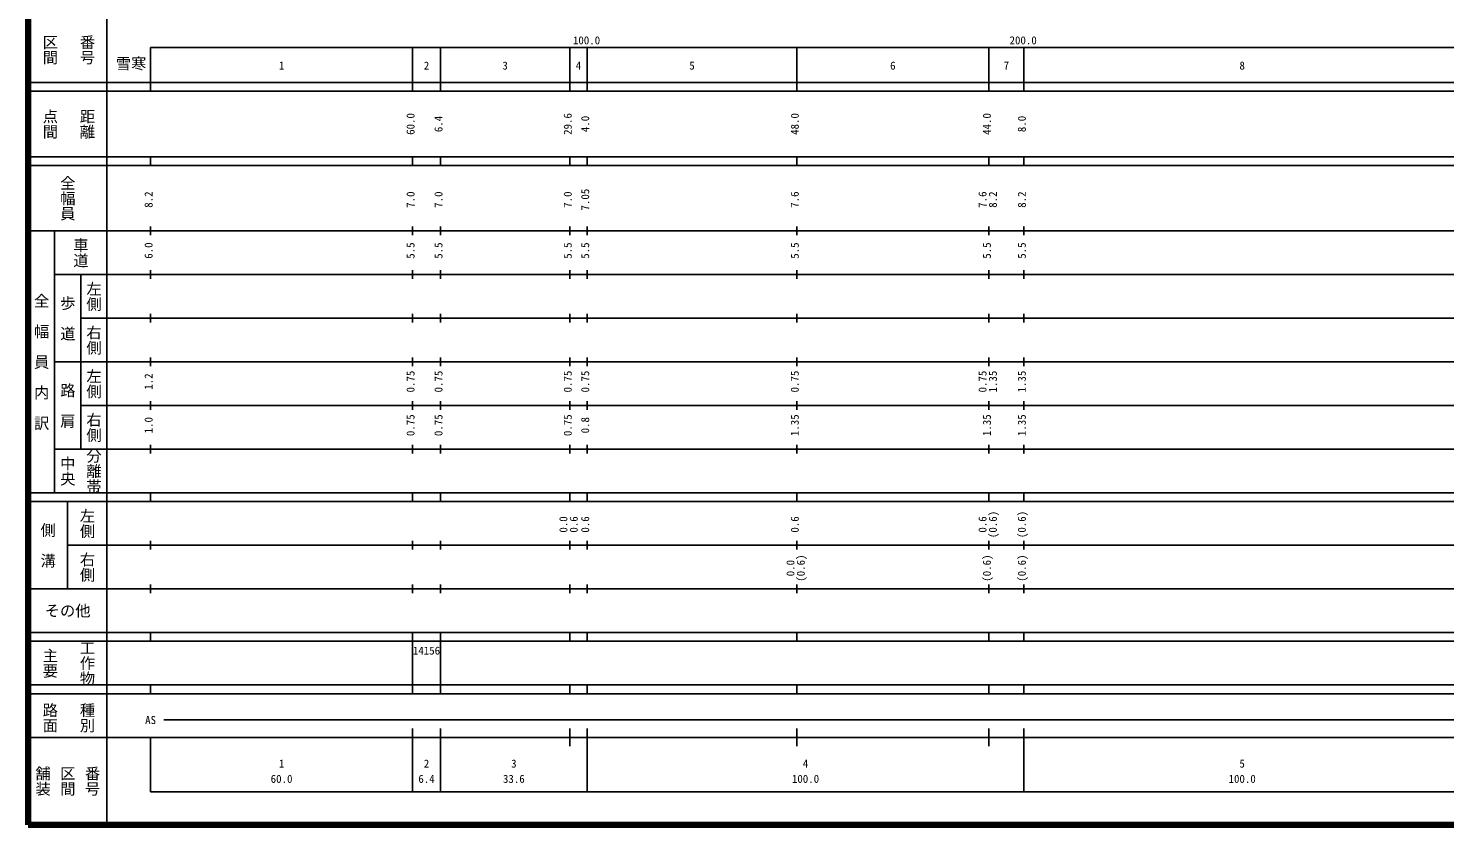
# Model space of a CAD drawing. Units: millimetres on the paper, enlarged 1000 times. Extents: x 40000 to 680000, y 20000 to 380000.
# Drawn here: x 40000 to 364383, y 20000 to 202409 of the extents above; entities that cross this region are included whole.
import ezdxf
from ezdxf.enums import TextEntityAlignment as Align

# ---------------------------------------------------------------- set-up
doc = ezdxf.new("R2010")
doc.units = ezdxf.units.MM
doc.header["$LTSCALE"] = 1000
doc.layers.add('M-TTL', color=2, linetype='Continuous', lineweight=140)
doc.layers.add('M-TTL-BAND', color=7, linetype='Continuous', lineweight=25)
doc.layers.add('M-TTL-TXT', color=7, linetype='Continuous')
doc.styles.add('@ＭＳ ゴシック', font='')
doc.styles.add('ＭＳ ゴシック', font='')
doc.styles.get('@ＭＳ ゴシック').set_extended_font_data('@MS Gothic')
doc.styles.get('ＭＳ ゴシック').set_extended_font_data('MS Gothic')

msp = doc.modelspace()

# ---------------------------------------------------------------- linework, layer by layer
at = {"layer": 'M-TTL'}
for p, q in [((40000, 380000), (40000, 20000)), ((40000, 20000), (680000, 20000))]:
    msp.add_line(p, q, dxfattribs=at)
at = {"layer": 'M-TTL-BAND'}
for p, q in [((58000, 370000), (58000, 20000)), ((68000, 198000), (579000, 198000)), ((68000, 198000), (68000, 188000)), ((128000, 188000), (128000, 198000)), ((134400, 188000), (134400, 198000)), ((164000, 188000), (164000, 198000)), ((168000, 188000), (168000, 198000)), ((216000, 188000), (216000, 198000)), ((260000, 188000), (260000, 198000)), ((268000, 188000), (268000, 198000)), ((40000, 190000), (579000, 190000)), ((40000, 188000), (579000, 188000)), ((40000, 173000), (579000, 173000)), ((68000, 171000), (68000, 173000)), ((128000, 171000), (128000, 173000)), ((134400, 171000), (134400, 173000)), ((164000, 171000), (164000, 173000)), ((168000, 171000), (168000, 173000)), ((216000, 171000), (216000, 173000)), ((260000, 171000), (260000, 173000)), ((268000, 171000), (268000, 173000)), ((40000, 171000), (579000, 171000)), ((40000, 156000), (579000, 156000)), ((46000, 96000), (46000, 156000)), ((68000, 155000), (68000, 157000)), ((128000, 155000), (128000, 157000)), ((134400, 155000), (134400, 157000)), ((164000, 155000), (164000, 157000)), ((168000, 155000), (168000, 157000)), ((216000, 155000), (216000, 157000)), ((260000, 155000), (260000, 157000)), ((268000, 155000), (268000, 157000)), ((46000, 146000), (579000, 146000)), ((52000, 146000), (52000, 106000)), ((68000, 145000), (68000, 147000)), ((128000, 145000), (128000, 147000)), ((134400, 145000), (134400, 147000)), ((164000, 145000), (164000, 147000)), ((168000, 145000), (168000, 147000)), ((216000, 145000), (216000, 147000)), ((260000, 145000), (260000, 147000)), ((268000, 145000), (268000, 147000)), ((68000, 135000), (68000, 137000)), ((128000, 135000), (128000, 137000)), ((134400, 135000), (134400, 137000)), ((164000, 135000), (164000, 137000)), ((168000, 135000), (168000, 137000)), ((216000, 135000), (216000, 137000)), ((260000, 135000), (260000, 137000)), ((268000, 135000), (268000, 137000)), ((52000, 136000), (579000, 136000)), ((68000, 125000), (68000, 127000)), ((128000, 125000), (128000, 127000)), ((134400, 125000), (134400, 127000)), ((164000, 125000), (164000, 127000)), ((168000, 125000), (168000, 127000)), ((216000, 125000), (216000, 127000)), ((260000, 125000), (260000, 127000)), ((268000, 125000), (268000, 127000)), ((46000, 126000), (579000, 126000)), ((68000, 115000), (68000, 117000)), ((128000, 115000), (128000, 117000)), ((134400, 115000), (134400, 117000)), ((164000, 115000), (164000, 117000)), ((168000, 115000), (168000, 117000)), ((216000, 115000), (216000, 117000)), ((260000, 115000), (260000, 117000)), ((268000, 115000), (268000, 117000)), ((52000, 116000), (579000, 116000)), ((46000, 106000), (579000, 106000)), ((68000, 105000), (68000, 107000)), ((128000, 105000), (128000, 107000)), ((134400, 105000), (134400, 107000)), ((164000, 105000), (164000, 107000)), ((168000, 105000), (168000, 107000)), ((216000, 105000), (216000, 107000)), ((260000, 105000), (260000, 107000)), ((268000, 105000), (268000, 107000)), ((40000, 96000), (579000, 96000)), ((68000, 94000), (68000, 96000)), ((128000, 94000), (128000, 96000)), ((134400, 94000), (134400, 96000)), ((164000, 94000), (164000, 96000)), ((168000, 94000), (168000, 96000)), ((216000, 94000), (216000, 96000)), ((260000, 94000), (260000, 96000)), ((268000, 94000), (268000, 96000)), ((40000, 94000), (579000, 94000)), ((49000, 94000), (49000, 74000)), ((68000, 83000), (68000, 85000)), ((128000, 83000), (128000, 85000)), ((134400, 83000), (134400, 85000)), ((164000, 83000), (164000, 85000)), ((168000, 83000), (168000, 85000)), ((216000, 83000), (216000, 85000)), ((260000, 83000), (260000, 85000)), ((268000, 83000), (268000, 85000)), ((49000, 84000), (579000, 84000)), ((68000, 73000), (68000, 75000)), ((128000, 73000), (128000, 75000)), ((134400, 73000), (134400, 75000)), ((164000, 73000), (164000, 75000)), ((168000, 73000), (168000, 75000)), ((216000, 73000), (216000, 75000)), ((260000, 73000), (260000, 75000)), ((268000, 73000), (268000, 75000)), ((40000, 74000), (579000, 74000)), ((40000, 64000), (579000, 64000)), ((40000, 62000), (579000, 62000)), ((68000, 62000), (68000, 64000)), ((128000, 62000), (128000, 64000)), ((128000, 52000), (128000, 62000)), ((134400, 62000), (134400, 64000)), ((134400, 52000), (134400, 62000)), ((164000, 62000), (164000, 64000)), ((168000, 62000), (168000, 64000)), ((216000, 62000), (216000, 64000)), ((260000, 62000), (260000, 64000)), ((268000, 62000), (268000, 64000)), ((40000, 52000), (579000, 52000)), ((68000, 50000), (68000, 52000)), ((128000, 50000), (128000, 52000)), ((134400, 50000), (134400, 52000)), ((164000, 50000), (164000, 52000)), ((168000, 50000), (168000, 52000)), ((216000, 50000), (216000, 52000)), ((260000, 50000), (260000, 52000)), ((268000, 50000), (268000, 52000)), ((40000, 50000), (579000, 50000)), ((71000, 44000), (565000, 44000)), ((40000, 40000), (579000, 40000)), ((68000, 40000), (68000, 27500)), ((128000, 27500), (128000, 42000)), ((134400, 27500), (134400, 42000)), ((164000, 38000), (164000, 42000)), ((168000, 27500), (168000, 42000)), ((216000, 38000), (216000, 42000)), ((260000, 38000), (260000, 42000)), ((268000, 27500), (268000, 42000)), ((68000, 27500), (579000, 27500))]:
    msp.add_line(p, q, dxfattribs=at)

# ---------------------------------------------------------------- texts
at = {"layer": 'M-TTL-BAND', "style": '@ＭＳ ゴシック'}
for s, p in [('区間', (45000, 197500)), ('番号', (53500, 197500)), ('点間', (45000, 180500)), ('距離', (53500, 180500)), ('全幅員', (49000, 163500)), ('車道', (52000, 151000)), ('左側', (55000, 141000)), ('全\u3000幅\u3000員\u3000内\u3000訳', (43000, 126000)), ('歩\u3000道', (49000, 136000)), ('右側', (55000, 131000)), ('左側', (55000, 121000)), ('路\u3000肩', (49000, 116000)), ('右側', (55000, 111000)), ('中央', (49000, 101000)), ('分離帯', (55000, 101000)), ('左側', (53500, 89000)), ('側\u3000溝', (44500, 84000)), ('右側', (53500, 79000)), ('工作物', (53500, 57000)), ('主要', (45000, 57000)), ('路面', (45000, 44500)), ('種別', (53500, 44500)), ('舗装', (43333, 30000)), ('区間', (49000, 30000)), ('番号', (54667, 30000))]:
    msp.add_text(s, height=2566, rotation=270, dxfattribs=at).set_placement(p, align=Align.MIDDLE_CENTER)
at = {"layer": 'M-TTL-BAND', "style": 'ＭＳ ゴシック'}
for s, p in [('100.0', (167844, 198195)), ('200.0', (267844, 198195)), ('1', (98000, 192405)), ('2', (131200, 192405)), ('3', (149200, 192405)), ('4', (166000, 192405)), ('5', (192000, 192405)), ('6', (238000, 192405)), ('7', (264000, 192405)), ('8', (318000, 192405)), ('AS', (68000, 42500)), ('1', (98000, 32523)), ('2', (131200, 32523)), ('3', (151200, 32523)), ('4', (218000, 32523)), ('5', (318000, 32523)), ('60.0', (98000, 29033)), ('6.4', (131200, 29033)), ('33.6', (151200, 29033)), ('100.0', (218000, 29033)), ('100.0', (318000, 29033))]:
    msp.add_text(s, height=1833, dxfattribs=at).set_placement(p, align=Align.BOTTOM_CENTER)
for s, p in [('60.0', (129000, 180500)), ('6.4', (135400, 180500)), ('29.6', (165000, 180500)), ('4.0', (169000, 180500)), ('48.0', (217000, 180500)), ('44.0', (261000, 180500)), ('8.0', (269000, 180500)), ('7.05', (169000, 163174)), ('8.2', (69000, 163174)), ('7.0', (129000, 163174)), ('7.0', (135400, 163174)), ('7.0', (165000, 163174)), ('7.6', (217000, 163174)), ('7.6', (260000, 163174)), ('8.2', (262370, 163174)), ('8.2', (269000, 163174)), ('6.0', (69000, 151500)), ('5.5', (129000, 151500)), ('5.5', (135400, 151500)), ('5.5', (165000, 151500)), ('5.5', (169000, 151500)), ('5.5', (217000, 151500)), ('5.5', (261000, 151500)), ('5.5', (269000, 151500)), ('0.75', (129000, 121500)), ('0.75', (135400, 121500)), ('0.75', (165000, 121500)), ('0.75', (169000, 121500)), ('0.75', (217000, 121500)), ('0.75', (260000, 121500)), ('1.35', (262370, 121500)), ('1.35', (269000, 121500)), ('1.2', (69000, 121500)), ('0.75', (129000, 111500)), ('0.75', (135400, 111500)), ('0.75', (165000, 111500)), ('1.35', (217000, 111500)), ('1.35', (261000, 111500)), ('1.35', (269000, 111500)), ('1.0', (69000, 111500)), ('0.8', (169000, 111500)), ('(0.6)', (262370, 88764)), ('(0.6)', (269000, 88764)), ('0.0', (164000, 88764)), ('0.6', (166370, 88764)), ('0.6', (169000, 88764)), ('0.6', (217000, 88764)), ('0.6', (260000, 88764)), ('(0.6)', (218370, 78764)), ('(0.6)', (261000, 78764)), ('(0.6)', (269000, 78764)), ('0.0', (216000, 78764))]:
    msp.add_text(s, height=1833, rotation=90, dxfattribs=at).set_placement(p, align=Align.BOTTOM_CENTER)
msp.add_text('その他', height=2566, dxfattribs=at).set_placement((49000, 69000), align=Align.MIDDLE_CENTER)
msp.add_text('14156', height=1833, dxfattribs=at).set_placement((128075, 58405), align=Align.BOTTOM_LEFT)
at = {"layer": 'M-TTL-TXT', "style": 'ＭＳ ゴシック'}
msp.add_text('雪寒', height=2566, dxfattribs=at).set_placement((63523, 194338), align=Align.MIDDLE_CENTER)

doc.saveas('drawing.dxf')
